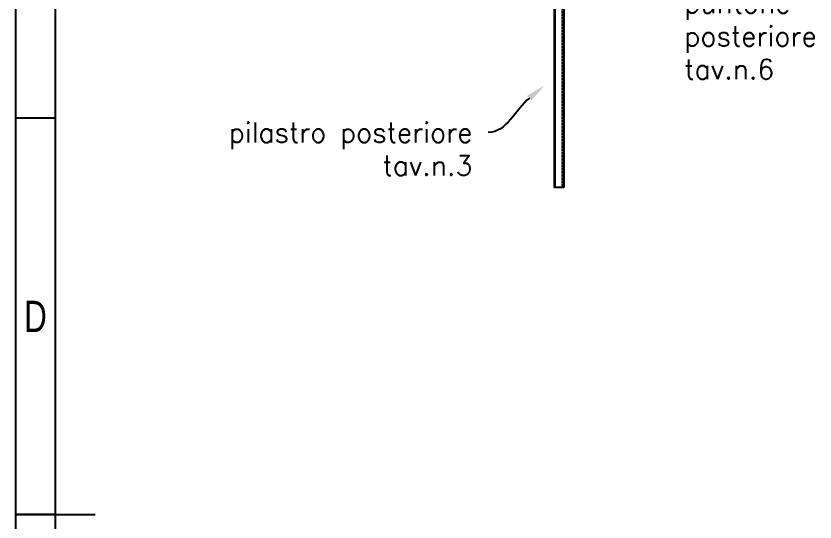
# Model space of a CAD drawing. Header units: millimetres. Extents: x -116399 to 112199, y -90759 to -31335.
# Drawn here: x 92199 to 97238, y -45853 to -42661 of the extents above; entities that cross this region are included whole.
import ezdxf
from ezdxf import colors
from ezdxf.entities.mleader import LeaderData, LeaderLine
from ezdxf.math import Vec2, Vec3

# ---------------------------------------------------------------- set-up
doc = ezdxf.new("R2010")
doc.units = ezdxf.units.MM
doc.linetypes.add('HIDDEN', pattern=[1.905, 1.27, -0.635])
doc.styles.add('Annotative', font='simplex.shx', dxfattribs={"height": 2.5})
doc.styles.add('SLDTEXTSTYLE0', font='TXT', dxfattribs={"width": 0.75})

# ---------------------------------------------------------------- blocks, each defined once
blk = doc.blocks.new('1_50 TERRANOVA oriz A3')
at = {"color": 7, "linetype": 'Continuous'}
for p, q in [((0, -14350), (0, 0)), ((250, -14100), (250, -250)), ((250, -4675), (0, -4675)), ((0, -7175), (500, -7175)), ((250, -7175), (0, -7175))]:
    blk.add_line(p, q, dxfattribs=at)
at = {"color": 7, "linetype": 'Continuous', "insert": (122.6, -5826.4), "char_height": 198.4, "attachment_point": 2, "style": 'SLDTEXTSTYLE0'}
blk.add_mtext('D', dxfattribs=at)

msp = doc.modelspace()

# ---------------------------------------------------------------- linework, layer by layer
at = {"color": 7, "linetype": 'HIDDEN', "lineweight": 18}
for p, q in [((95596.123, -40328.266), (95596.123, -43743.266)), ((95597.623, -40328.266), (95597.623, -43743.266)), ((95597.623, -40328.266), (95597.623, -43743.266)), ((95597.623, -40328.266), (95597.623, -43743.266)), ((95641.623, -40328.266), (95641.623, -43743.266)), ((95649.623, -40328.266), (95649.623, -43743.266)), ((95649.623, -40328.266), (95649.623, -43743.266)), ((95649.623, -40328.266), (95649.623, -43743.266)), ((95649.623, -40328.266), (95649.623, -43743.266)), ((95649.623, -40328.266), (95649.623, -43743.266)), ((95649.623, -40328.266), (95649.623, -43743.266)), ((95649.623, -40328.266), (95649.623, -43743.266)), ((95651.123, -40328.266), (95651.123, -43743.266))]:
    msp.add_line(p, q, dxfattribs=at)
at = {"color": 7, "linetype": 'Continuous', "lineweight": 25}
for p, q in [((95597.623, -40328.266), (95597.623, -43743.266)), ((95649.623, -40328.266), (95649.623, -43743.266)), ((95653.623, -40328.266), (95653.623, -43743.266)), ((95593.623, -40485.569), (95593.623, -43743.266)), ((95597.623, -43743.266), (95593.623, -43743.266)), ((95649.623, -43743.266), (95597.623, -43743.266)), ((95653.623, -43743.266), (95649.623, -43743.266))]:
    msp.add_line(p, q, dxfattribs=at)

# ---------------------------------------------------------------- block references
msp.add_blockref('1_50 TERRANOVA oriz A3', (92198.878, -38630.77))

# ---------------------------------------------------------------- leaders
ml = msp.add_multileader_mtext('Standard')
ml.set_content('puntone\\Pposteriore\\Ptav.n.6', color=256, style='Annotative')
ml.set_leader_properties(color=256)
ml.build(insert=Vec2(0, 0))
ml.multileader.update_dxf_attribs({"leader_type": 2, "text_top_attachment_type": 32, "text_bottom_attachment_type": 128, "arrow_head_size": 125, "scale": 50})
ctx = ml.context
ctx.base_point, ctx.scale, ctx.char_height, ctx.arrow_head_size, ctx.landing_gap_size, ctx.plane_origin = Vec3(96313.776, -42580.432), 50, 125, 125, 100, Vec3(96199.894, -41849.303)
notes = []
notes.append((ctx, [(0, (1, 1, 0), (95913.776, -42580.432), (1, 0), 400, [(0, [(96199.894, -41849.303)], 0, [])])]))
ctx.mtext.insert, ctx.mtext.flow_direction = Vec3(96413.776, -42517.932), 5
ml = msp.add_multileader_mtext('Standard')
ml.set_content('pilastro posteriore\\Ptav.n.3', color=256, style='Annotative')
ml.set_leader_properties(color=256)
ml.build(insert=Vec2(0, 0))
ml.multileader.update_dxf_attribs({"leader_type": 2, "text_top_attachment_type": 32, "text_bottom_attachment_type": 128, "arrow_head_size": 125, "scale": 50})
ctx = ml.context
ctx.base_point, ctx.scale, ctx.char_height, ctx.arrow_head_size, ctx.landing_gap_size, ctx.plane_origin = Vec3(93263.74, -43396.249), 50, 125, 125, 100, Vec3(95532.753, -43098.328)
ctx.text_align_type = 2
notes.append((ctx, [(0, (1, 1, 0), (95578.026, -43396.249), (-1, 0), 400, [(0, [(95532.753, -43098.328)], 0, [])])]))
ctx.mtext.insert, ctx.mtext.alignment, ctx.mtext.flow_direction = Vec3(95078.026, -43333.749), 3, 5
for ctx, leaders in notes:
    for number, flags, end, landing, length, lines in leaders:
        leader = LeaderData()
        leader.index, (leader.has_last_leader_line, leader.has_dogleg_vector, leader.attachment_direction) = number, flags
        leader.last_leader_point, leader.dogleg_vector, leader.dogleg_length = Vec3(end), Vec3(landing), length
        for number, points, colour, breaks in lines:
            line = LeaderLine()
            line.index, line.vertices, line.color, line.breaks = number, Vec3.list(points), colors.encode_raw_color(colour), breaks
            leader.lines.append(line)
        ctx.leaders.append(leader)

doc.saveas('drawing.dxf')
